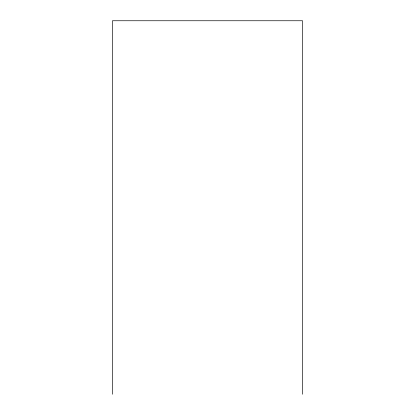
<?xml version="1.0" encoding="UTF-8"?>
<svg xmlns="http://www.w3.org/2000/svg" width="415" height="415" viewBox="0 0 415 415"><rect width="100%" height="100%" fill="white"/><g stroke="black" fill="none" stroke-linecap="round" stroke-linejoin="round"><path stroke-width="0.62" d="M302.545 394.25L302.545 20.75L112.455 20.75L112.455 394.25"/></g></svg>
